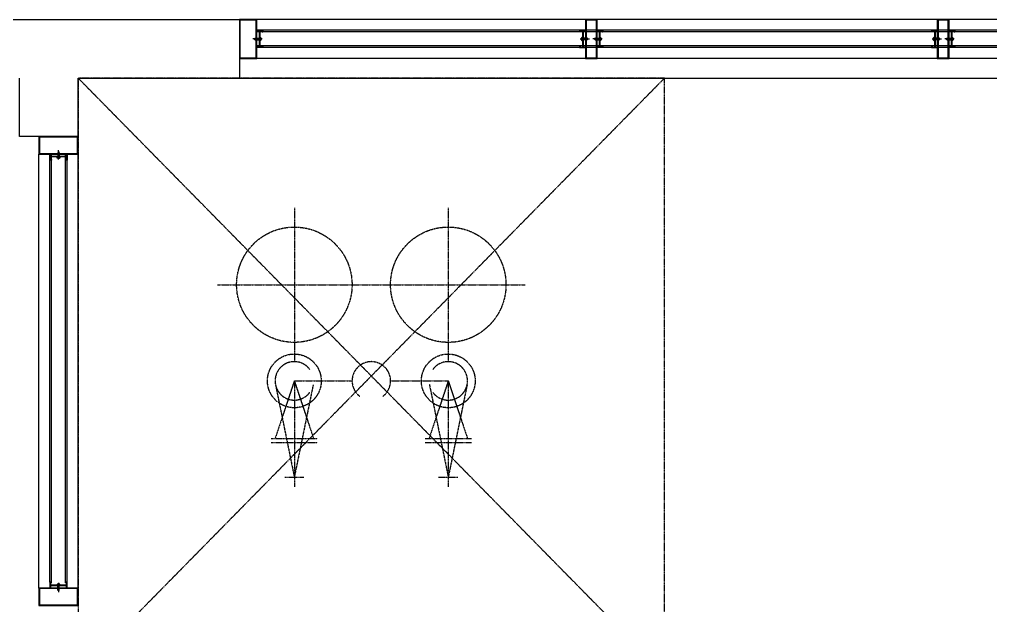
# Model space of a CAD drawing. Header units: millimetres. Extents: x -38475 to 94728, y -31127 to 90245.
# Drawn here: x 8650 to 11134, y 1295 to 2795 of the extents above; entities that cross this region are included whole.
import ezdxf

# ---------------------------------------------------------------- set-up
doc = ezdxf.new("R2010")
doc.units = ezdxf.units.MM
doc.linetypes.add('xr_plan$0$CENTER2', pattern=[1.125, 0.75, -0.125, 0.125, -0.125])
doc.layers.add('e-plan', color=9, linetype='Continuous')

# ---------------------------------------------------------------- blocks, each defined once
blk = doc.blocks.new('Xref-지하2층')
at = {"layer": 'e-plan', "linetype": 'Continuous'}
for p, q in [((9600, 14700), (12737.5, 14700)), ((12737.5, 14700), (12737.5, 14550)), ((12175, 14400), (12175, 14550)), ((12325, 14550), (12737.5, 14550)), ((12325, 14400), (12325, 14550)), ((12737.5, 14550), (17237.5, 14550)), ((12325, 14400), (12175, 14400))]:
    blk.add_line(p, q, dxfattribs=at)
at = {"layer": 'e-plan'}
for p, q in [((17192.5, 14700), (12782.5, 14700)), ((17177.5, 14672.2), (12782.5, 14672.2)), ((12782.5, 14670.2), (12782.5, 14672.2)), ((12782.5, 14672.2), (12797.5, 14672.2)), ((12782.5, 14670.2), (12782.5, 14672.2)), ((12782.5, 14672.2), (12797.5, 14672.2)), ((12784.1, 14670.2), (12782.5, 14670.2)), ((12784.1, 14670.2), (12782.5, 14670.2)), ((17177.5, 14668), (12782.5, 14668)), ((12784.1, 14670.6), (12787.9, 14670.6)), ((12784.1, 14670.2), (12784.1, 14670.6)), ((12784.1, 14670.6), (12787.9, 14670.6)), ((12784.1, 14670.2), (12784.1, 14670.6)), ((12787.9, 14670.6), (12787.9, 14629.4)), ((12787.9, 14670.6), (12787.9, 14629.4)), ((12789.5, 14670.6), (12795.9, 14670.6)), ((12789.5, 14670.6), (12789.5, 14629.4)), ((12789.5, 14670.6), (12795.9, 14670.6)), ((12789.5, 14670.6), (12789.5, 14629.4)), ((12795.9, 14670.6), (12795.9, 14668)), ((12795.9, 14670.6), (12795.9, 14668)), ((12795.9, 14668), (12797.5, 14668)), ((12795.9, 14668), (12797.5, 14668)), ((12797.5, 14672.2), (12797.5, 14668)), ((12797.5, 14672.2), (12797.5, 14668)), ((13622.5, 14672.2), (13607.5, 14672.2)), ((13607.5, 14672.2), (13607.5, 14668)), ((13622.5, 14672.2), (13607.5, 14672.2)), ((13607.5, 14672.2), (13607.5, 14668)), ((13609.1, 14668), (13607.5, 14668)), ((13609.1, 14668), (13607.5, 14668)), ((13609.1, 14670.6), (13609.1, 14668)), ((13615.5, 14670.6), (13609.1, 14670.6)), ((13609.1, 14670.6), (13609.1, 14668)), ((13615.5, 14670.6), (13609.1, 14670.6)), ((13615.5, 14670.6), (13615.5, 14629.4)), ((13615.5, 14670.6), (13615.5, 14629.4)), ((13620.9, 14670.6), (13617.1, 14670.6)), ((13617.1, 14670.6), (13617.1, 14629.4)), ((13620.9, 14670.6), (13617.1, 14670.6)), ((13617.1, 14670.6), (13617.1, 14629.4)), ((13620.9, 14670.2), (13620.9, 14670.6)), ((13620.9, 14670.2), (13620.9, 14670.6)), ((13620.9, 14670.2), (13622.5, 14670.2)), ((13620.9, 14670.2), (13622.5, 14670.2)), ((13622.5, 14670.2), (13622.5, 14672.2)), ((13622.5, 14670.2), (13622.5, 14672.2)), ((13652.5, 14670.2), (13652.5, 14672.2)), ((13652.5, 14672.2), (13667.5, 14672.2)), ((13652.5, 14670.2), (13652.5, 14672.2)), ((13652.5, 14672.2), (13667.5, 14672.2)), ((13654.1, 14670.2), (13652.5, 14670.2)), ((13654.1, 14670.2), (13652.5, 14670.2)), ((13654.1, 14670.6), (13657.9, 14670.6)), ((13654.1, 14670.2), (13654.1, 14670.6)), ((13654.1, 14670.6), (13657.9, 14670.6)), ((13654.1, 14670.2), (13654.1, 14670.6)), ((13657.9, 14670.6), (13657.9, 14629.4)), ((13657.9, 14670.6), (13657.9, 14629.4)), ((13659.5, 14670.6), (13665.9, 14670.6)), ((13659.5, 14670.6), (13659.5, 14629.4)), ((13659.5, 14670.6), (13665.9, 14670.6)), ((13659.5, 14670.6), (13659.5, 14629.4)), ((13665.9, 14670.6), (13665.9, 14668)), ((13665.9, 14670.6), (13665.9, 14668)), ((13665.9, 14668), (13667.5, 14668)), ((13665.9, 14668), (13667.5, 14668)), ((13667.5, 14672.2), (13667.5, 14668)), ((13667.5, 14672.2), (13667.5, 14668)), ((14522.5, 14672.2), (14507.5, 14672.2)), ((14507.5, 14672.2), (14507.5, 14668)), ((14522.5, 14672.2), (14507.5, 14672.2)), ((14507.5, 14672.2), (14507.5, 14668)), ((14509.1, 14668), (14507.5, 14668)), ((14509.1, 14668), (14507.5, 14668)), ((14509.1, 14670.6), (14509.1, 14668)), ((14515.5, 14670.6), (14509.1, 14670.6)), ((14509.1, 14670.6), (14509.1, 14668)), ((14515.5, 14670.6), (14509.1, 14670.6)), ((14515.5, 14670.6), (14515.5, 14629.4)), ((14515.5, 14670.6), (14515.5, 14629.4)), ((14520.9, 14670.6), (14517.1, 14670.6)), ((14517.1, 14670.6), (14517.1, 14629.4)), ((14520.9, 14670.6), (14517.1, 14670.6)), ((14517.1, 14670.6), (14517.1, 14629.4)), ((14520.9, 14670.2), (14520.9, 14670.6)), ((14520.9, 14670.2), (14520.9, 14670.6)), ((14520.9, 14670.2), (14522.5, 14670.2)), ((14520.9, 14670.2), (14522.5, 14670.2)), ((14522.5, 14670.2), (14522.5, 14672.2)), ((14522.5, 14670.2), (14522.5, 14672.2)), ((14552.5, 14670.2), (14552.5, 14672.2)), ((14552.5, 14672.2), (14567.5, 14672.2)), ((14552.5, 14670.2), (14552.5, 14672.2)), ((14552.5, 14672.2), (14567.5, 14672.2)), ((14554.1, 14670.2), (14552.5, 14670.2)), ((14554.1, 14670.2), (14552.5, 14670.2)), ((14554.1, 14670.6), (14557.9, 14670.6)), ((14554.1, 14670.2), (14554.1, 14670.6)), ((14554.1, 14670.6), (14557.9, 14670.6)), ((14554.1, 14670.2), (14554.1, 14670.6)), ((14557.9, 14670.6), (14557.9, 14629.4)), ((14557.9, 14670.6), (14557.9, 14629.4)), ((14559.5, 14670.6), (14565.9, 14670.6)), ((14559.5, 14670.6), (14559.5, 14629.4)), ((14559.5, 14670.6), (14565.9, 14670.6)), ((14559.5, 14670.6), (14559.5, 14629.4)), ((14565.9, 14670.6), (14565.9, 14668)), ((14565.9, 14670.6), (14565.9, 14668)), ((14565.9, 14668), (14567.5, 14668)), ((14565.9, 14668), (14567.5, 14668)), ((14567.5, 14672.2), (14567.5, 14668)), ((14567.5, 14672.2), (14567.5, 14668)), ((12795.6, 14649.9), (12771.9, 14649.9)), ((12795.6, 14649.9), (12771.9, 14649.9)), ((12776.6, 14651.3), (12776.4, 14651.1)), ((12776.6, 14651.3), (12776.4, 14651.1)), ((12776.4, 14650.3), (12776.4, 14651.1)), ((12776.4, 14650.3), (12776.4, 14651.1)), ((12776.4, 14648.7), (12776.4, 14649.5)), ((12776.4, 14648.7), (12776.4, 14649.5)), ((12776.6, 14648.5), (12776.4, 14648.7)), ((12776.6, 14648.5), (12776.4, 14648.7)), ((12777.1, 14651.8), (12776.9, 14651.6)), ((12777.1, 14651.8), (12776.9, 14651.6)), ((12777.1, 14648), (12776.9, 14648.2)), ((12777.1, 14648), (12776.9, 14648.2)), ((12777.1, 14651.8), (12778.4, 14651.8)), ((12777.1, 14650.6), (12777.1, 14651.8)), ((12777.1, 14651.8), (12778.4, 14651.8)), ((12777.1, 14650.6), (12777.1, 14651.8)), ((12777.1, 14651), (12778.4, 14651)), ((12777.1, 14651), (12778.4, 14651)), ((12777.1, 14648), (12777.1, 14649.2)), ((12777.1, 14648), (12777.1, 14649.2)), ((12777.1, 14648.8), (12778.4, 14648.8)), ((12777.1, 14648.8), (12778.4, 14648.8)), ((12777.1, 14648), (12778.4, 14648)), ((12777.1, 14648), (12778.4, 14648)), ((12779.9, 14651.8), (12782.5, 14651.8)), ((12779.9, 14651.8), (12782.5, 14651.8)), ((12779.9, 14651), (12782.5, 14651)), ((12779.9, 14651), (12782.5, 14651)), ((12779.9, 14648.8), (12782.5, 14648.8)), ((12779.9, 14648.8), (12782.5, 14648.8)), ((12779.9, 14648), (12782.5, 14648)), ((12779.9, 14648), (12782.5, 14648)), ((17177.5, 14632), (12782.5, 14632)), ((12782.5, 14627.8), (12782.5, 14629.8)), ((12784.1, 14629.8), (12782.5, 14629.8)), ((12782.5, 14627.8), (12782.5, 14629.8)), ((12784.1, 14629.8), (12782.5, 14629.8)), ((12784.1, 14651.8), (12786.7, 14651.8)), ((12784.1, 14651.8), (12786.7, 14651.8)), ((12784.1, 14651), (12786.7, 14651)), ((12784.1, 14651), (12786.7, 14651)), ((12784.1, 14648.8), (12786.7, 14648.8)), ((12784.1, 14648.8), (12786.7, 14648.8)), ((12784.1, 14648), (12786.7, 14648)), ((12784.1, 14648), (12786.7, 14648)), ((12784.1, 14629.4), (12784.1, 14629.8)), ((12784.1, 14629.4), (12784.1, 14629.8)), ((12787.9, 14629.4), (12784.1, 14629.4)), ((12787.9, 14629.4), (12784.1, 14629.4)), ((12788.2, 14651.8), (12789.5, 14651.8)), ((12788.2, 14651.8), (12789.5, 14651.8)), ((12788.2, 14651), (12789.5, 14651)), ((12788.2, 14651), (12789.5, 14651)), ((12788.2, 14648.8), (12789.5, 14648.8)), ((12788.2, 14648.8), (12789.5, 14648.8)), ((12788.2, 14648), (12789.5, 14648)), ((12788.2, 14648), (12789.5, 14648)), ((12789.5, 14653.7), (12789.5, 14646.1)), ((12790.7, 14653.7), (12789.5, 14653.7)), ((12789.5, 14653.7), (12789.5, 14646.1)), ((12790.7, 14653.7), (12789.5, 14653.7)), ((12789.5, 14646.1), (12790.7, 14646.1)), ((12789.5, 14646.1), (12790.7, 14646.1)), ((12795.9, 14629.4), (12789.5, 14629.4)), ((12795.9, 14629.4), (12789.5, 14629.4)), ((12790.7, 14653.7), (12791.5, 14653.5)), ((12790.7, 14653.7), (12791.5, 14653.5)), ((12791.5, 14646.3), (12790.7, 14646.1)), ((12791.5, 14646.3), (12790.7, 14646.1)), ((12790.8, 14650.1), (12791.7, 14650.5)), ((12790.8, 14650.1), (12791.7, 14650.5)), ((12790.8, 14650.1), (12790.8, 14649.7)), ((12790.8, 14650.1), (12790.8, 14649.7)), ((12790.8, 14649.7), (12791.7, 14649.4)), ((12790.8, 14649.7), (12791.7, 14649.4)), ((12791.5, 14653.5), (12792.2, 14653)), ((12791.5, 14653.5), (12792.2, 14653)), ((12792.2, 14646.8), (12791.5, 14646.3)), ((12792.2, 14646.8), (12791.5, 14646.3)), ((12791.7, 14650.5), (12792.3, 14651.2)), ((12791.7, 14650.5), (12792.3, 14651.2)), ((12791.7, 14649.4), (12792.4, 14648.5)), ((12791.7, 14649.4), (12792.4, 14648.5)), ((12792.2, 14653), (12792.7, 14652.3)), ((12792.2, 14653), (12792.7, 14652.3)), ((12792.7, 14647.5), (12792.2, 14646.8)), ((12792.7, 14647.5), (12792.2, 14646.8)), ((12792.3, 14651.2), (12792.7, 14652.3)), ((12792.3, 14651.2), (12792.7, 14652.3)), ((12792.4, 14648.5), (12792.7, 14647.5)), ((12792.4, 14648.5), (12792.7, 14647.5)), ((12792.7, 14652.3), (12792.9, 14650.8)), ((12792.7, 14652.3), (12792.9, 14650.8)), ((12792.9, 14649), (12792.7, 14647.5)), ((12792.9, 14649), (12792.7, 14647.5)), ((12792.9, 14650.8), (12792.9, 14649)), ((12792.9, 14650.8), (12792.9, 14649)), ((12795.9, 14632), (12795.9, 14629.4)), ((12795.9, 14632), (12797.5, 14632)), ((12795.9, 14632), (12795.9, 14629.4)), ((12795.9, 14632), (12797.5, 14632)), ((12797.5, 14632), (12797.5, 14627.8)), ((12797.5, 14632), (12797.5, 14627.8)), ((13607.5, 14632), (13607.5, 14627.8)), ((13609.1, 14632), (13607.5, 14632)), ((13607.5, 14632), (13607.5, 14627.8)), ((13609.1, 14632), (13607.5, 14632)), ((13609.1, 14632), (13609.1, 14629.4)), ((13609.1, 14632), (13609.1, 14629.4)), ((13609.1, 14629.4), (13615.5, 14629.4)), ((13609.1, 14629.4), (13615.5, 14629.4)), ((13609.4, 14649.9), (13633.1, 14649.9)), ((13609.4, 14649.9), (13633.1, 14649.9)), ((13612.3, 14652.3), (13612.1, 14650.8)), ((13612.3, 14652.3), (13612.1, 14650.8)), ((13612.1, 14650.8), (13612.1, 14649)), ((13612.1, 14650.8), (13612.1, 14649)), ((13612.1, 14649), (13612.3, 14647.5)), ((13612.1, 14649), (13612.3, 14647.5)), ((13612.8, 14653), (13612.3, 14652.3)), ((13612.8, 14653), (13612.3, 14652.3)), ((13612.7, 14651.2), (13612.3, 14652.3)), ((13612.7, 14651.2), (13612.3, 14652.3)), ((13612.6, 14648.5), (13612.3, 14647.5)), ((13612.6, 14648.5), (13612.3, 14647.5)), ((13612.3, 14647.5), (13612.8, 14646.8)), ((13612.3, 14647.5), (13612.8, 14646.8)), ((13613.3, 14649.4), (13612.6, 14648.5)), ((13613.3, 14649.4), (13612.6, 14648.5)), ((13613.3, 14650.5), (13612.7, 14651.2)), ((13613.3, 14650.5), (13612.7, 14651.2)), ((13613.5, 14653.5), (13612.8, 14653)), ((13613.5, 14653.5), (13612.8, 14653)), ((13612.8, 14646.8), (13613.5, 14646.3)), ((13612.8, 14646.8), (13613.5, 14646.3)), ((13614.2, 14650.1), (13613.3, 14650.5)), ((13614.2, 14650.1), (13613.3, 14650.5)), ((13614.2, 14649.7), (13613.3, 14649.4)), ((13614.2, 14649.7), (13613.3, 14649.4)), ((13614.3, 14653.7), (13613.5, 14653.5)), ((13614.3, 14653.7), (13613.5, 14653.5)), ((13613.5, 14646.3), (13614.3, 14646.1)), ((13613.5, 14646.3), (13614.3, 14646.1)), ((13614.2, 14650.1), (13614.2, 14649.7)), ((13614.2, 14650.1), (13614.2, 14649.7)), ((13614.3, 14653.7), (13615.5, 14653.7)), ((13614.3, 14653.7), (13615.5, 14653.7)), ((13615.5, 14646.1), (13614.3, 14646.1)), ((13615.5, 14646.1), (13614.3, 14646.1)), ((13615.5, 14653.7), (13615.5, 14646.1)), ((13615.5, 14653.7), (13615.5, 14646.1)), ((13616.8, 14651.8), (13615.5, 14651.8)), ((13616.8, 14651.8), (13615.5, 14651.8)), ((13616.8, 14651), (13615.5, 14651)), ((13616.8, 14651), (13615.5, 14651)), ((13616.8, 14648.8), (13615.5, 14648.8)), ((13616.8, 14648.8), (13615.5, 14648.8)), ((13616.8, 14648), (13615.5, 14648)), ((13616.8, 14648), (13615.5, 14648)), ((13617.1, 14629.4), (13620.9, 14629.4)), ((13617.1, 14629.4), (13620.9, 14629.4)), ((13620.9, 14651.8), (13618.3, 14651.8)), ((13620.9, 14651.8), (13618.3, 14651.8)), ((13620.9, 14651), (13618.3, 14651)), ((13620.9, 14651), (13618.3, 14651)), ((13620.9, 14648.8), (13618.3, 14648.8)), ((13620.9, 14648.8), (13618.3, 14648.8)), ((13620.9, 14648), (13618.3, 14648)), ((13620.9, 14648), (13618.3, 14648)), ((13620.9, 14629.4), (13620.9, 14629.8)), ((13620.9, 14629.8), (13622.5, 14629.8)), ((13620.9, 14629.4), (13620.9, 14629.8)), ((13620.9, 14629.8), (13622.5, 14629.8)), ((13625.1, 14651.8), (13622.5, 14651.8)), ((13625.1, 14651.8), (13622.5, 14651.8)), ((13625.1, 14651), (13622.5, 14651)), ((13625.1, 14651), (13622.5, 14651)), ((13625.1, 14648.8), (13622.5, 14648.8)), ((13625.1, 14648.8), (13622.5, 14648.8)), ((13625.1, 14648), (13622.5, 14648)), ((13625.1, 14648), (13622.5, 14648)), ((13622.5, 14627.8), (13622.5, 14629.8)), ((13622.5, 14627.8), (13622.5, 14629.8)), ((13627.9, 14651.8), (13626.6, 14651.8)), ((13627.9, 14651.8), (13626.6, 14651.8)), ((13627.9, 14651), (13626.6, 14651)), ((13627.9, 14651), (13626.6, 14651)), ((13627.9, 14648.8), (13626.6, 14648.8)), ((13627.9, 14648.8), (13626.6, 14648.8)), ((13627.9, 14648), (13626.6, 14648)), ((13627.9, 14648), (13626.6, 14648)), ((13627.9, 14650.6), (13627.9, 14651.8)), ((13627.9, 14651.8), (13628.1, 14651.6)), ((13627.9, 14650.6), (13627.9, 14651.8)), ((13627.9, 14651.8), (13628.1, 14651.6)), ((13627.9, 14648), (13627.9, 14649.2)), ((13627.9, 14648), (13627.9, 14649.2)), ((13627.9, 14648), (13628.1, 14648.2)), ((13627.9, 14648), (13628.1, 14648.2)), ((13628.4, 14651.3), (13628.6, 14651.1)), ((13628.4, 14651.3), (13628.6, 14651.1)), ((13628.4, 14648.5), (13628.6, 14648.7)), ((13628.4, 14648.5), (13628.6, 14648.7)), ((13628.6, 14650.3), (13628.6, 14651.1)), ((13628.6, 14650.3), (13628.6, 14651.1)), ((13628.6, 14648.7), (13628.6, 14649.5)), ((13628.6, 14648.7), (13628.6, 14649.5)), ((13665.6, 14649.9), (13641.9, 14649.9)), ((13665.6, 14649.9), (13641.9, 14649.9)), ((13646.6, 14651.3), (13646.4, 14651.1)), ((13646.6, 14651.3), (13646.4, 14651.1)), ((13646.4, 14650.3), (13646.4, 14651.1)), ((13646.4, 14650.3), (13646.4, 14651.1)), ((13646.4, 14648.7), (13646.4, 14649.5)), ((13646.4, 14648.7), (13646.4, 14649.5)), ((13646.6, 14648.5), (13646.4, 14648.7)), ((13646.6, 14648.5), (13646.4, 14648.7)), ((13647.1, 14651.8), (13646.9, 14651.6)), ((13647.1, 14651.8), (13646.9, 14651.6)), ((13647.1, 14648), (13646.9, 14648.2)), ((13647.1, 14648), (13646.9, 14648.2)), ((13647.1, 14651.8), (13648.4, 14651.8)), ((13647.1, 14650.6), (13647.1, 14651.8)), ((13647.1, 14651.8), (13648.4, 14651.8)), ((13647.1, 14650.6), (13647.1, 14651.8)), ((13647.1, 14651), (13648.4, 14651)), ((13647.1, 14651), (13648.4, 14651)), ((13647.1, 14648), (13647.1, 14649.2)), ((13647.1, 14648), (13647.1, 14649.2)), ((13647.1, 14648.8), (13648.4, 14648.8)), ((13647.1, 14648.8), (13648.4, 14648.8)), ((13647.1, 14648), (13648.4, 14648)), ((13647.1, 14648), (13648.4, 14648)), ((13649.9, 14651.8), (13652.5, 14651.8)), ((13649.9, 14651.8), (13652.5, 14651.8)), ((13649.9, 14651), (13652.5, 14651)), ((13649.9, 14651), (13652.5, 14651)), ((13649.9, 14648.8), (13652.5, 14648.8)), ((13649.9, 14648.8), (13652.5, 14648.8)), ((13649.9, 14648), (13652.5, 14648)), ((13649.9, 14648), (13652.5, 14648)), ((13652.5, 14627.8), (13652.5, 14629.8)), ((13654.1, 14629.8), (13652.5, 14629.8)), ((13652.5, 14627.8), (13652.5, 14629.8)), ((13654.1, 14629.8), (13652.5, 14629.8)), ((13654.1, 14651.8), (13656.7, 14651.8)), ((13654.1, 14651.8), (13656.7, 14651.8)), ((13654.1, 14651), (13656.7, 14651)), ((13654.1, 14651), (13656.7, 14651)), ((13654.1, 14648.8), (13656.7, 14648.8)), ((13654.1, 14648.8), (13656.7, 14648.8)), ((13654.1, 14648), (13656.7, 14648)), ((13654.1, 14648), (13656.7, 14648)), ((13654.1, 14629.4), (13654.1, 14629.8)), ((13654.1, 14629.4), (13654.1, 14629.8)), ((13657.9, 14629.4), (13654.1, 14629.4)), ((13657.9, 14629.4), (13654.1, 14629.4)), ((13658.2, 14651.8), (13659.5, 14651.8)), ((13658.2, 14651.8), (13659.5, 14651.8)), ((13658.2, 14651), (13659.5, 14651)), ((13658.2, 14651), (13659.5, 14651)), ((13658.2, 14648.8), (13659.5, 14648.8)), ((13658.2, 14648.8), (13659.5, 14648.8)), ((13658.2, 14648), (13659.5, 14648)), ((13658.2, 14648), (13659.5, 14648)), ((13659.5, 14653.7), (13659.5, 14646.1)), ((13660.7, 14653.7), (13659.5, 14653.7)), ((13659.5, 14653.7), (13659.5, 14646.1)), ((13660.7, 14653.7), (13659.5, 14653.7)), ((13659.5, 14646.1), (13660.7, 14646.1)), ((13659.5, 14646.1), (13660.7, 14646.1)), ((13665.9, 14629.4), (13659.5, 14629.4)), ((13665.9, 14629.4), (13659.5, 14629.4)), ((13660.7, 14653.7), (13661.5, 14653.5)), ((13660.7, 14653.7), (13661.5, 14653.5)), ((13661.5, 14646.3), (13660.7, 14646.1)), ((13661.5, 14646.3), (13660.7, 14646.1)), ((13660.8, 14650.1), (13661.7, 14650.5)), ((13660.8, 14650.1), (13661.7, 14650.5)), ((13660.8, 14650.1), (13660.8, 14649.7)), ((13660.8, 14650.1), (13660.8, 14649.7)), ((13660.8, 14649.7), (13661.7, 14649.4)), ((13660.8, 14649.7), (13661.7, 14649.4)), ((13661.5, 14653.5), (13662.2, 14653)), ((13661.5, 14653.5), (13662.2, 14653)), ((13662.2, 14646.8), (13661.5, 14646.3)), ((13662.2, 14646.8), (13661.5, 14646.3)), ((13661.7, 14650.5), (13662.3, 14651.2)), ((13661.7, 14650.5), (13662.3, 14651.2)), ((13661.7, 14649.4), (13662.4, 14648.5)), ((13661.7, 14649.4), (13662.4, 14648.5)), ((13662.2, 14653), (13662.7, 14652.3)), ((13662.2, 14653), (13662.7, 14652.3)), ((13662.7, 14647.5), (13662.2, 14646.8)), ((13662.7, 14647.5), (13662.2, 14646.8)), ((13662.3, 14651.2), (13662.7, 14652.3)), ((13662.3, 14651.2), (13662.7, 14652.3)), ((13662.4, 14648.5), (13662.7, 14647.5)), ((13662.4, 14648.5), (13662.7, 14647.5)), ((13662.7, 14652.3), (13662.9, 14650.8)), ((13662.7, 14652.3), (13662.9, 14650.8)), ((13662.9, 14649), (13662.7, 14647.5)), ((13662.9, 14649), (13662.7, 14647.5)), ((13662.9, 14650.8), (13662.9, 14649)), ((13662.9, 14650.8), (13662.9, 14649)), ((13665.9, 14632), (13665.9, 14629.4)), ((13665.9, 14632), (13667.5, 14632)), ((13665.9, 14632), (13665.9, 14629.4)), ((13665.9, 14632), (13667.5, 14632)), ((13667.5, 14632), (13667.5, 14627.8)), ((13667.5, 14632), (13667.5, 14627.8)), ((14507.5, 14632), (14507.5, 14627.8)), ((14509.1, 14632), (14507.5, 14632)), ((14507.5, 14632), (14507.5, 14627.8)), ((14509.1, 14632), (14507.5, 14632)), ((14509.1, 14632), (14509.1, 14629.4)), ((14509.1, 14632), (14509.1, 14629.4)), ((14509.1, 14629.4), (14515.5, 14629.4)), ((14509.1, 14629.4), (14515.5, 14629.4)), ((14509.4, 14649.9), (14533.1, 14649.9)), ((14509.4, 14649.9), (14533.1, 14649.9)), ((14512.3, 14652.3), (14512.1, 14650.8)), ((14512.3, 14652.3), (14512.1, 14650.8)), ((14512.1, 14650.8), (14512.1, 14649)), ((14512.1, 14650.8), (14512.1, 14649)), ((14512.1, 14649), (14512.3, 14647.5)), ((14512.1, 14649), (14512.3, 14647.5)), ((14512.8, 14653), (14512.3, 14652.3)), ((14512.8, 14653), (14512.3, 14652.3)), ((14512.7, 14651.2), (14512.3, 14652.3)), ((14512.7, 14651.2), (14512.3, 14652.3)), ((14512.6, 14648.5), (14512.3, 14647.5)), ((14512.6, 14648.5), (14512.3, 14647.5)), ((14512.3, 14647.5), (14512.8, 14646.8)), ((14512.3, 14647.5), (14512.8, 14646.8)), ((14513.3, 14649.4), (14512.6, 14648.5)), ((14513.3, 14649.4), (14512.6, 14648.5)), ((14513.3, 14650.5), (14512.7, 14651.2)), ((14513.3, 14650.5), (14512.7, 14651.2)), ((14513.5, 14653.5), (14512.8, 14653)), ((14513.5, 14653.5), (14512.8, 14653)), ((14512.8, 14646.8), (14513.5, 14646.3)), ((14512.8, 14646.8), (14513.5, 14646.3)), ((14514.2, 14650.1), (14513.3, 14650.5)), ((14514.2, 14650.1), (14513.3, 14650.5)), ((14514.2, 14649.7), (14513.3, 14649.4)), ((14514.2, 14649.7), (14513.3, 14649.4)), ((14514.3, 14653.7), (14513.5, 14653.5)), ((14514.3, 14653.7), (14513.5, 14653.5)), ((14513.5, 14646.3), (14514.3, 14646.1)), ((14513.5, 14646.3), (14514.3, 14646.1)), ((14514.2, 14650.1), (14514.2, 14649.7)), ((14514.2, 14650.1), (14514.2, 14649.7)), ((14514.3, 14653.7), (14515.5, 14653.7)), ((14514.3, 14653.7), (14515.5, 14653.7)), ((14515.5, 14646.1), (14514.3, 14646.1)), ((14515.5, 14646.1), (14514.3, 14646.1)), ((14515.5, 14653.7), (14515.5, 14646.1)), ((14515.5, 14653.7), (14515.5, 14646.1)), ((14516.8, 14651.8), (14515.5, 14651.8)), ((14516.8, 14651.8), (14515.5, 14651.8)), ((14516.8, 14651), (14515.5, 14651)), ((14516.8, 14651), (14515.5, 14651)), ((14516.8, 14648.8), (14515.5, 14648.8)), ((14516.8, 14648.8), (14515.5, 14648.8)), ((14516.8, 14648), (14515.5, 14648)), ((14516.8, 14648), (14515.5, 14648)), ((14517.1, 14629.4), (14520.9, 14629.4)), ((14517.1, 14629.4), (14520.9, 14629.4)), ((14520.9, 14651.8), (14518.3, 14651.8)), ((14520.9, 14651.8), (14518.3, 14651.8)), ((14520.9, 14651), (14518.3, 14651)), ((14520.9, 14651), (14518.3, 14651)), ((14520.9, 14648.8), (14518.3, 14648.8)), ((14520.9, 14648.8), (14518.3, 14648.8)), ((14520.9, 14648), (14518.3, 14648)), ((14520.9, 14648), (14518.3, 14648)), ((14520.9, 14629.4), (14520.9, 14629.8)), ((14520.9, 14629.8), (14522.5, 14629.8)), ((14520.9, 14629.4), (14520.9, 14629.8)), ((14520.9, 14629.8), (14522.5, 14629.8)), ((14525.1, 14651.8), (14522.5, 14651.8)), ((14525.1, 14651.8), (14522.5, 14651.8)), ((14525.1, 14651), (14522.5, 14651)), ((14525.1, 14651), (14522.5, 14651)), ((14525.1, 14648.8), (14522.5, 14648.8)), ((14525.1, 14648.8), (14522.5, 14648.8)), ((14525.1, 14648), (14522.5, 14648)), ((14525.1, 14648), (14522.5, 14648)), ((14522.5, 14627.8), (14522.5, 14629.8)), ((14522.5, 14627.8), (14522.5, 14629.8)), ((14527.9, 14651.8), (14526.6, 14651.8)), ((14527.9, 14651.8), (14526.6, 14651.8)), ((14527.9, 14651), (14526.6, 14651)), ((14527.9, 14651), (14526.6, 14651)), ((14527.9, 14648.8), (14526.6, 14648.8)), ((14527.9, 14648.8), (14526.6, 14648.8)), ((14527.9, 14648), (14526.6, 14648)), ((14527.9, 14648), (14526.6, 14648)), ((14527.9, 14650.6), (14527.9, 14651.8)), ((14527.9, 14651.8), (14528.1, 14651.6)), ((14527.9, 14650.6), (14527.9, 14651.8)), ((14527.9, 14651.8), (14528.1, 14651.6)), ((14527.9, 14648), (14527.9, 14649.2)), ((14527.9, 14648), (14527.9, 14649.2)), ((14527.9, 14648), (14528.1, 14648.2)), ((14527.9, 14648), (14528.1, 14648.2)), ((14528.4, 14651.3), (14528.6, 14651.1)), ((14528.4, 14651.3), (14528.6, 14651.1)), ((14528.4, 14648.5), (14528.6, 14648.7)), ((14528.4, 14648.5), (14528.6, 14648.7)), ((14528.6, 14650.3), (14528.6, 14651.1)), ((14528.6, 14650.3), (14528.6, 14651.1)), ((14528.6, 14648.7), (14528.6, 14649.5)), ((14528.6, 14648.7), (14528.6, 14649.5)), ((14565.6, 14649.9), (14541.9, 14649.9)), ((14565.6, 14649.9), (14541.9, 14649.9)), ((14546.6, 14651.3), (14546.4, 14651.1)), ((14546.6, 14651.3), (14546.4, 14651.1)), ((14546.4, 14650.3), (14546.4, 14651.1)), ((14546.4, 14650.3), (14546.4, 14651.1)), ((14546.4, 14648.7), (14546.4, 14649.5)), ((14546.4, 14648.7), (14546.4, 14649.5)), ((14546.6, 14648.5), (14546.4, 14648.7)), ((14546.6, 14648.5), (14546.4, 14648.7)), ((14547.1, 14651.8), (14546.9, 14651.6)), ((14547.1, 14651.8), (14546.9, 14651.6)), ((14547.1, 14648), (14546.9, 14648.2)), ((14547.1, 14648), (14546.9, 14648.2)), ((14547.1, 14651.8), (14548.4, 14651.8)), ((14547.1, 14650.6), (14547.1, 14651.8)), ((14547.1, 14651.8), (14548.4, 14651.8)), ((14547.1, 14650.6), (14547.1, 14651.8)), ((14547.1, 14651), (14548.4, 14651)), ((14547.1, 14651), (14548.4, 14651)), ((14547.1, 14648), (14547.1, 14649.2)), ((14547.1, 14648), (14547.1, 14649.2)), ((14547.1, 14648.8), (14548.4, 14648.8)), ((14547.1, 14648.8), (14548.4, 14648.8)), ((14547.1, 14648), (14548.4, 14648)), ((14547.1, 14648), (14548.4, 14648)), ((14549.9, 14651.8), (14552.5, 14651.8)), ((14549.9, 14651.8), (14552.5, 14651.8)), ((14549.9, 14651), (14552.5, 14651)), ((14549.9, 14651), (14552.5, 14651)), ((14549.9, 14648.8), (14552.5, 14648.8)), ((14549.9, 14648.8), (14552.5, 14648.8)), ((14549.9, 14648), (14552.5, 14648)), ((14549.9, 14648), (14552.5, 14648)), ((14552.5, 14627.8), (14552.5, 14629.8)), ((14554.1, 14629.8), (14552.5, 14629.8)), ((14552.5, 14627.8), (14552.5, 14629.8)), ((14554.1, 14629.8), (14552.5, 14629.8)), ((14554.1, 14651.8), (14556.7, 14651.8)), ((14554.1, 14651.8), (14556.7, 14651.8)), ((14554.1, 14651), (14556.7, 14651)), ((14554.1, 14651), (14556.7, 14651)), ((14554.1, 14648.8), (14556.7, 14648.8)), ((14554.1, 14648.8), (14556.7, 14648.8)), ((14554.1, 14648), (14556.7, 14648)), ((14554.1, 14648), (14556.7, 14648)), ((14554.1, 14629.4), (14554.1, 14629.8)), ((14554.1, 14629.4), (14554.1, 14629.8)), ((14557.9, 14629.4), (14554.1, 14629.4)), ((14557.9, 14629.4), (14554.1, 14629.4)), ((14558.2, 14651.8), (14559.5, 14651.8)), ((14558.2, 14651.8), (14559.5, 14651.8)), ((14558.2, 14651), (14559.5, 14651)), ((14558.2, 14651), (14559.5, 14651)), ((14558.2, 14648.8), (14559.5, 14648.8)), ((14558.2, 14648.8), (14559.5, 14648.8)), ((14558.2, 14648), (14559.5, 14648)), ((14558.2, 14648), (14559.5, 14648)), ((14559.5, 14653.7), (14559.5, 14646.1)), ((14560.7, 14653.7), (14559.5, 14653.7)), ((14559.5, 14653.7), (14559.5, 14646.1)), ((14560.7, 14653.7), (14559.5, 14653.7)), ((14559.5, 14646.1), (14560.7, 14646.1)), ((14559.5, 14646.1), (14560.7, 14646.1)), ((14565.9, 14629.4), (14559.5, 14629.4)), ((14565.9, 14629.4), (14559.5, 14629.4)), ((14560.7, 14653.7), (14561.5, 14653.5)), ((14560.7, 14653.7), (14561.5, 14653.5)), ((14561.5, 14646.3), (14560.7, 14646.1)), ((14561.5, 14646.3), (14560.7, 14646.1)), ((14560.8, 14650.1), (14561.7, 14650.5)), ((14560.8, 14650.1), (14561.7, 14650.5)), ((14560.8, 14650.1), (14560.8, 14649.7)), ((14560.8, 14650.1), (14560.8, 14649.7)), ((14560.8, 14649.7), (14561.7, 14649.4)), ((14560.8, 14649.7), (14561.7, 14649.4)), ((14561.5, 14653.5), (14562.2, 14653)), ((14561.5, 14653.5), (14562.2, 14653)), ((14562.2, 14646.8), (14561.5, 14646.3)), ((14562.2, 14646.8), (14561.5, 14646.3)), ((14561.7, 14650.5), (14562.3, 14651.2)), ((14561.7, 14650.5), (14562.3, 14651.2)), ((14561.7, 14649.4), (14562.4, 14648.5)), ((14561.7, 14649.4), (14562.4, 14648.5)), ((14562.2, 14653), (14562.7, 14652.3)), ((14562.2, 14653), (14562.7, 14652.3)), ((14562.7, 14647.5), (14562.2, 14646.8)), ((14562.7, 14647.5), (14562.2, 14646.8)), ((14562.3, 14651.2), (14562.7, 14652.3)), ((14562.3, 14651.2), (14562.7, 14652.3)), ((14562.4, 14648.5), (14562.7, 14647.5)), ((14562.4, 14648.5), (14562.7, 14647.5)), ((14562.7, 14652.3), (14562.9, 14650.8)), ((14562.7, 14652.3), (14562.9, 14650.8)), ((14562.9, 14649), (14562.7, 14647.5)), ((14562.9, 14649), (14562.7, 14647.5)), ((14562.9, 14650.8), (14562.9, 14649)), ((14562.9, 14650.8), (14562.9, 14649)), ((14565.9, 14632), (14565.9, 14629.4)), ((14565.9, 14632), (14567.5, 14632)), ((14565.9, 14632), (14565.9, 14629.4)), ((14565.9, 14632), (14567.5, 14632)), ((14567.5, 14632), (14567.5, 14627.8)), ((14567.5, 14632), (14567.5, 14627.8)), ((17177.5, 14627.8), (12782.5, 14627.8)), ((12797.5, 14627.8), (12782.5, 14627.8)), ((12797.5, 14627.8), (12782.5, 14627.8)), ((13607.5, 14627.8), (13622.5, 14627.8)), ((13607.5, 14627.8), (13622.5, 14627.8)), ((13667.5, 14627.8), (13652.5, 14627.8)), ((13667.5, 14627.8), (13652.5, 14627.8)), ((14507.5, 14627.8), (14522.5, 14627.8)), ((14507.5, 14627.8), (14522.5, 14627.8)), ((14567.5, 14627.8), (14552.5, 14627.8)), ((14567.5, 14627.8), (14552.5, 14627.8)), ((17192.5, 14600), (12782.5, 14600)), ((12273, 14360.4), (12273.2, 14360.6)), ((12273, 14360.4), (12273.2, 14360.6)), ((12273, 14360.4), (12273, 14359.1)), ((12273, 14360.4), (12274.2, 14360.4)), ((12273, 14360.4), (12273, 14359.1)), ((12273, 14360.4), (12274.2, 14360.4)), ((12273, 14357.6), (12273, 14355)), ((12273, 14357.6), (12273, 14355)), ((12273.5, 14360.9), (12273.7, 14361.1)), ((12273.5, 14360.9), (12273.7, 14361.1)), ((12273.7, 14361.1), (12274.5, 14361.1)), ((12273.7, 14361.1), (12274.5, 14361.1)), ((12273.8, 14360.4), (12273.8, 14359.1)), ((12273.8, 14360.4), (12273.8, 14359.1)), ((12273.8, 14357.6), (12273.8, 14355)), ((12273.8, 14357.6), (12273.8, 14355)), ((12274.9, 14341.9), (12274.9, 14365.6)), ((12274.9, 14341.9), (12274.9, 14365.6)), ((12275.3, 14361.1), (12276.1, 14361.1)), ((12275.3, 14361.1), (12276.1, 14361.1)), ((12275.6, 14360.4), (12276.8, 14360.4)), ((12275.6, 14360.4), (12276.8, 14360.4)), ((12276, 14360.4), (12276, 14359.1)), ((12276, 14360.4), (12276, 14359.1)), ((12276, 14357.6), (12276, 14355)), ((12276, 14357.6), (12276, 14355)), ((12276.3, 14360.9), (12276.1, 14361.1)), ((12276.3, 14360.9), (12276.1, 14361.1)), ((12276.8, 14360.4), (12276.6, 14360.6)), ((12276.8, 14360.4), (12276.6, 14360.6)), ((12276.8, 14360.4), (12276.8, 14359.1)), ((12276.8, 14360.4), (12276.8, 14359.1)), ((12276.8, 14357.6), (12276.8, 14355)), ((12276.8, 14357.6), (12276.8, 14355)), ((12225, 13245), (12225, 14355)), ((12252.8, 13260), (12252.8, 14355)), ((12252.8, 14340), (12252.8, 14355)), ((12252.8, 14355), (12254.8, 14355)), ((12252.8, 14340), (12252.8, 14355)), ((12252.8, 14355), (12254.8, 14355)), ((12257, 14340), (12252.8, 14340)), ((12257, 14340), (12252.8, 14340)), ((12254.4, 14353.4), (12254.8, 14353.4)), ((12254.4, 14349.6), (12254.4, 14353.4)), ((12254.4, 14349.6), (12254.4, 14353.4)), ((12254.4, 14353.4), (12254.8, 14353.4)), ((12295.6, 14349.6), (12254.4, 14349.6)), ((12295.6, 14349.6), (12254.4, 14349.6)), ((12254.4, 14341.6), (12254.4, 14348)), ((12295.6, 14348), (12254.4, 14348)), ((12254.4, 14341.6), (12254.4, 14348)), ((12295.6, 14348), (12254.4, 14348)), ((12257, 14341.6), (12254.4, 14341.6)), ((12257, 14341.6), (12254.4, 14341.6)), ((12254.8, 14353.4), (12254.8, 14355)), ((12254.8, 14353.4), (12254.8, 14355)), ((12257, 13260), (12257, 14355)), ((12257, 14341.6), (12257, 14340)), ((12257, 14341.6), (12257, 14340)), ((12278.7, 14348), (12271.1, 14348)), ((12271.1, 14348), (12271.1, 14346.8)), ((12271.1, 14348), (12271.1, 14346.8)), ((12278.7, 14348), (12271.1, 14348)), ((12271.3, 14346), (12271.1, 14346.8)), ((12271.3, 14346), (12271.1, 14346.8)), ((12271.8, 14345.3), (12271.3, 14346)), ((12271.8, 14345.3), (12271.3, 14346)), ((12272.5, 14344.8), (12271.8, 14345.3)), ((12272.5, 14344.8), (12271.8, 14345.3)), ((12273.5, 14345.1), (12272.5, 14344.8)), ((12273.5, 14345.1), (12272.5, 14344.8)), ((12274, 14344.6), (12272.5, 14344.8)), ((12274, 14344.6), (12272.5, 14344.8)), ((12273, 14353.4), (12273, 14350.8)), ((12273, 14353.4), (12273, 14350.8)), ((12273, 14349.3), (12273, 14348)), ((12273, 14349.3), (12273, 14348)), ((12274.4, 14345.8), (12273.5, 14345.1)), ((12274.4, 14345.8), (12273.5, 14345.1)), ((12273.8, 14353.4), (12273.8, 14350.8)), ((12273.8, 14353.4), (12273.8, 14350.8)), ((12273.8, 14349.3), (12273.8, 14348)), ((12273.8, 14349.3), (12273.8, 14348)), ((12275.8, 14344.6), (12274, 14344.6)), ((12275.8, 14344.6), (12274, 14344.6)), ((12274.7, 14346.7), (12274.4, 14345.8)), ((12274.7, 14346.7), (12274.4, 14345.8)), ((12275.1, 14346.7), (12274.7, 14346.7)), ((12275.1, 14346.7), (12274.7, 14346.7)), ((12275.1, 14346.7), (12275.5, 14345.8)), ((12275.1, 14346.7), (12275.5, 14345.8)), ((12275.5, 14345.8), (12276.2, 14345.2)), ((12275.5, 14345.8), (12276.2, 14345.2)), ((12277.3, 14344.8), (12275.8, 14344.6)), ((12277.3, 14344.8), (12275.8, 14344.6)), ((12276, 14353.4), (12276, 14350.8)), ((12276, 14353.4), (12276, 14350.8)), ((12276, 14349.3), (12276, 14348)), ((12276, 14349.3), (12276, 14348)), ((12276.2, 14345.2), (12277.3, 14344.8)), ((12276.2, 14345.2), (12277.3, 14344.8)), ((12276.8, 14353.4), (12276.8, 14350.8)), ((12276.8, 14353.4), (12276.8, 14350.8)), ((12276.8, 14349.3), (12276.8, 14348)), ((12276.8, 14349.3), (12276.8, 14348)), ((12278, 14345.3), (12277.3, 14344.8)), ((12278, 14345.3), (12277.3, 14344.8)), ((12278.5, 14346), (12278, 14345.3)), ((12278.5, 14346), (12278, 14345.3)), ((12278.7, 14346.8), (12278.5, 14346)), ((12278.7, 14346.8), (12278.5, 14346)), ((12278.7, 14346.8), (12278.7, 14348)), ((12278.7, 14346.8), (12278.7, 14348)), ((12293, 13260), (12293, 14355)), ((12295.6, 14341.6), (12293, 14341.6)), ((12293, 14341.6), (12293, 14340)), ((12295.6, 14341.6), (12293, 14341.6)), ((12293, 14341.6), (12293, 14340)), ((12297.2, 14340), (12293, 14340)), ((12297.2, 14340), (12293, 14340)), ((12295.2, 14355), (12297.2, 14355)), ((12295.2, 14353.4), (12295.2, 14355)), ((12295.2, 14355), (12297.2, 14355)), ((12295.2, 14353.4), (12295.2, 14355)), ((12295.2, 14353.4), (12295.6, 14353.4)), ((12295.2, 14353.4), (12295.6, 14353.4)), ((12295.6, 14353.4), (12295.6, 14349.6)), ((12295.6, 14353.4), (12295.6, 14349.6)), ((12295.6, 14348), (12295.6, 14341.6)), ((12295.6, 14348), (12295.6, 14341.6)), ((12297.2, 13260), (12297.2, 14355)), ((12297.2, 14355), (12297.2, 14340)), ((12297.2, 14355), (12297.2, 14340)), ((12325, 13245), (12325, 14355)), ((12225, 13245), (12225, 13200)), ((12226.6, 13243.4), (12226.6, 13201.6)), ((12257, 13260), (12252.8, 13260)), ((12252.8, 13260), (12252.8, 13245)), ((12257, 13260), (12252.8, 13260)), ((12252.8, 13260), (12252.8, 13245)), ((12252.8, 13245), (12254.8, 13245)), ((12252.8, 13245), (12254.8, 13245)), ((12254.4, 13258.4), (12254.4, 13252)), ((12257, 13258.4), (12254.4, 13258.4)), ((12254.4, 13258.4), (12254.4, 13252)), ((12257, 13258.4), (12254.4, 13258.4)), ((12295.6, 13252), (12254.4, 13252)), ((12295.6, 13252), (12254.4, 13252)), ((12254.4, 13250.4), (12254.4, 13246.6)), ((12295.6, 13250.4), (12254.4, 13250.4)), ((12254.4, 13250.4), (12254.4, 13246.6)), ((12295.6, 13250.4), (12254.4, 13250.4)), ((12254.4, 13246.6), (12254.8, 13246.6)), ((12254.4, 13246.6), (12254.8, 13246.6)), ((12254.8, 13246.6), (12254.8, 13245)), ((12254.8, 13246.6), (12254.8, 13245)), ((12257, 13258.4), (12257, 13260)), ((12257, 13258.4), (12257, 13260)), ((12271.3, 13254), (12271.1, 13253.2)), ((12271.3, 13254), (12271.1, 13253.2)), ((12271.1, 13252), (12271.1, 13253.2)), ((12271.1, 13252), (12271.1, 13253.2)), ((12278.7, 13252), (12271.1, 13252)), ((12278.7, 13252), (12271.1, 13252)), ((12271.8, 13254.7), (12271.3, 13254)), ((12271.8, 13254.7), (12271.3, 13254)), ((12272.5, 13255.2), (12271.8, 13254.7)), ((12272.5, 13255.2), (12271.8, 13254.7)), ((12274, 13255.4), (12272.5, 13255.2)), ((12274, 13255.4), (12272.5, 13255.2)), ((12273.5, 13254.9), (12272.5, 13255.2)), ((12273.5, 13254.9), (12272.5, 13255.2)), ((12273, 13250.7), (12273, 13252)), ((12273, 13250.7), (12273, 13252)), ((12273, 13246.5), (12273, 13249.2)), ((12273, 13246.5), (12273, 13249.2)), ((12273, 13242.4), (12273, 13245)), ((12273, 13242.4), (12273, 13245)), ((12273, 13239.6), (12273, 13240.9)), ((12273, 13239.6), (12273, 13240.9)), ((12273, 13239.6), (12274.2, 13239.6)), ((12273, 13239.6), (12273.2, 13239.4)), ((12273, 13239.6), (12274.2, 13239.6)), ((12273, 13239.6), (12273.2, 13239.4)), ((12274.4, 13254.2), (12273.5, 13254.9)), ((12274.4, 13254.2), (12273.5, 13254.9)), ((12273.5, 13239.1), (12273.7, 13238.9)), ((12273.5, 13239.1), (12273.7, 13238.9)), ((12273.7, 13238.9), (12274.5, 13238.9)), ((12273.7, 13238.9), (12274.5, 13238.9)), ((12273.8, 13250.7), (12273.8, 13252)), ((12273.8, 13250.7), (12273.8, 13252)), ((12273.8, 13246.5), (12273.8, 13249.2)), ((12273.8, 13246.5), (12273.8, 13249.2)), ((12273.8, 13242.4), (12273.8, 13245)), ((12273.8, 13242.4), (12273.8, 13245)), ((12273.8, 13239.6), (12273.8, 13240.9)), ((12273.8, 13239.6), (12273.8, 13240.9)), ((12275.8, 13255.4), (12274, 13255.4)), ((12275.8, 13255.4), (12274, 13255.4)), ((12274.7, 13253.3), (12274.4, 13254.2)), ((12274.7, 13253.3), (12274.4, 13254.2)), ((12275.1, 13253.3), (12274.7, 13253.3)), ((12275.1, 13253.3), (12274.7, 13253.3)), ((12274.9, 13258.1), (12274.9, 13234.4)), ((12274.9, 13258.1), (12274.9, 13234.4)), ((12275.1, 13253.3), (12275.5, 13254.2)), ((12275.1, 13253.3), (12275.5, 13254.2)), ((12275.3, 13238.9), (12276.1, 13238.9)), ((12275.3, 13238.9), (12276.1, 13238.9)), ((12275.5, 13254.2), (12276.2, 13254.8)), ((12275.5, 13254.2), (12276.2, 13254.8)), ((12275.6, 13239.6), (12276.8, 13239.6)), ((12275.6, 13239.6), (12276.8, 13239.6)), ((12277.3, 13255.2), (12275.8, 13255.4)), ((12277.3, 13255.2), (12275.8, 13255.4)), ((12276, 13250.7), (12276, 13252)), ((12276, 13250.7), (12276, 13252)), ((12276, 13246.5), (12276, 13249.2)), ((12276, 13246.5), (12276, 13249.2)), ((12276, 13242.4), (12276, 13245)), ((12276, 13242.4), (12276, 13245)), ((12276, 13239.6), (12276, 13240.9)), ((12276, 13239.6), (12276, 13240.9)), ((12276.3, 13239.1), (12276.1, 13238.9)), ((12276.3, 13239.1), (12276.1, 13238.9)), ((12276.2, 13254.8), (12277.3, 13255.2)), ((12276.2, 13254.8), (12277.3, 13255.2)), ((12276.8, 13239.6), (12276.6, 13239.4)), ((12276.8, 13239.6), (12276.6, 13239.4)), ((12276.8, 13250.7), (12276.8, 13252)), ((12276.8, 13250.7), (12276.8, 13252)), ((12276.8, 13246.5), (12276.8, 13249.2)), ((12276.8, 13246.5), (12276.8, 13249.2)), ((12276.8, 13242.4), (12276.8, 13245)), ((12276.8, 13242.4), (12276.8, 13245)), ((12276.8, 13239.6), (12276.8, 13240.9)), ((12276.8, 13239.6), (12276.8, 13240.9)), ((12278, 13254.7), (12277.3, 13255.2)), ((12278, 13254.7), (12277.3, 13255.2)), ((12278.5, 13254), (12278, 13254.7)), ((12278.5, 13254), (12278, 13254.7)), ((12278.7, 13253.2), (12278.5, 13254)), ((12278.7, 13253.2), (12278.5, 13254)), ((12278.7, 13253.2), (12278.7, 13252)), ((12278.7, 13253.2), (12278.7, 13252)), ((12293, 13258.4), (12293, 13260)), ((12297.2, 13260), (12293, 13260)), ((12293, 13258.4), (12293, 13260)), ((12297.2, 13260), (12293, 13260)), ((12295.6, 13258.4), (12293, 13258.4)), ((12295.6, 13258.4), (12293, 13258.4)), ((12295.2, 13246.6), (12295.6, 13246.6)), ((12295.2, 13246.6), (12295.2, 13245)), ((12295.2, 13246.6), (12295.6, 13246.6)), ((12295.2, 13246.6), (12295.2, 13245)), ((12295.2, 13245), (12297.2, 13245)), ((12295.2, 13245), (12297.2, 13245)), ((12295.6, 13252), (12295.6, 13258.4)), ((12295.6, 13252), (12295.6, 13258.4)), ((12295.6, 13246.6), (12295.6, 13250.4)), ((12295.6, 13246.6), (12295.6, 13250.4)), ((12297.2, 13245), (12297.2, 13260)), ((12297.2, 13245), (12297.2, 13260)), ((12323.4, 13201.6), (12323.4, 13243.4))]:
    blk.add_line(p, q, dxfattribs=at)
at = {"layer": 'e-plan', "linetype": 'xr_plan$0$CENTER2'}
for p, q in [((13825, 14550), (12325, 13025)), ((12325, 14550), (13825, 13025)), ((12878.1, 14217.9), (12878.1, 13824.2)), ((13271.8, 14217.9), (13271.8, 13824.2)), ((12681.3, 14021.1), (13468.7, 14021.1)), ((12878.1, 13775), (12828.9, 13627.4)), ((12829.7, 13766.4), (12878.1, 13528.9)), ((12878.1, 13775), (13025.8, 13775)), ((12878.1, 13775), (12878.1, 13504.3)), ((12878.1, 13775), (12927.4, 13627.4)), ((12926.4, 13765.2), (12878.1, 13528.9)), ((13124.2, 13775), (13271.8, 13775)), ((13271.8, 13775), (13222.6, 13627.4)), ((13223.4, 13766.4), (13271.8, 13528.9)), ((13271.8, 13775), (13321.1, 13627.4)), ((13271.8, 13775), (13271.8, 13504.3)), ((13320.1, 13765.2), (13271.8, 13528.9)), ((12819.1, 13627.4), (12937.2, 13627.4)), ((12819.1, 13617.5), (12937.2, 13617.5)), ((13212.8, 13627.4), (13330.9, 13627.4)), ((13212.8, 13617.5), (13330.9, 13617.5)), ((12853.5, 13528.9), (12902.8, 13528.9)), ((13247.2, 13528.9), (13296.5, 13528.9))]:
    blk.add_line(p, q, dxfattribs=at)
at = {"layer": 'e-plan'}
for points in [[(12782.5, 14700), (12737.5, 14700), (12737.5, 14600), (12782.5, 14600), (12782.5, 14700)], [(12325, 14355), (12325, 14400), (12225, 14400), (12225, 14355), (12325, 14355)], [(12325, 13200), (12325, 13245), (12225, 13245), (12225, 13200), (12325, 13200)]]:
    blk.add_lwpolyline(points, dxfattribs=at)
for points in [[(12739.1, 14601.6), (12780.9, 14601.6), (12780.9, 14698.4), (12739.1, 14698.4)], [(13622.5, 14600), (13652.5, 14600), (13652.5, 14700), (13622.5, 14700)], [(13624.5, 14602), (13650.5, 14602), (13650.5, 14698), (13624.5, 14698)], [(14522.5, 14600), (14552.5, 14600), (14552.5, 14700), (14522.5, 14700)], [(14524.5, 14602), (14550.5, 14602), (14550.5, 14698), (14524.5, 14698)], [(12226.6, 14398.4), (12226.6, 14356.6), (12323.4, 14356.6), (12323.4, 14398.4)], [(12226.6, 13243.4), (12226.6, 13201.6), (12323.4, 13201.6), (12323.4, 13243.4)]]:
    blk.add_lwpolyline(points, close=True, dxfattribs=at)
at = {"layer": 'e-plan', "linetype": 'xr_plan$0$CENTER2'}
blk.add_lwpolyline([(12325, 13025), (13825, 13025), (13825, 14550), (12325, 14550)], close=True, dxfattribs=at)
for centre, radius in [((12878.1, 14021.1), 147.6), ((13271.8, 14021.1), 147.6), ((12878.1, 13775), 68.8), ((13271.8, 13775), 68.8)]:
    blk.add_circle(centre, radius, dxfattribs=at)
for centre, start, end in [((12878.1, 13775), 36.8699, 323.1301), ((13075, 13775), 306.8699, 233.1301), ((13271.8, 13775), 216.8699, 143.1301)]:
    blk.add_arc(centre, 49.2, start, end, dxfattribs=at)
blk = doc.blocks.new('A$C61602750')
at = {"layer": 'e-plan'}
blk.add_blockref('Xref-지하2층', (-3525, -11905), dxfattribs=at)

msp = doc.modelspace()

# ---------------------------------------------------------------- block references
at = {"layer": 'e-plan'}
msp.add_blockref('A$C61602750', (0, 0), dxfattribs=at)

doc.saveas('drawing.dxf')
